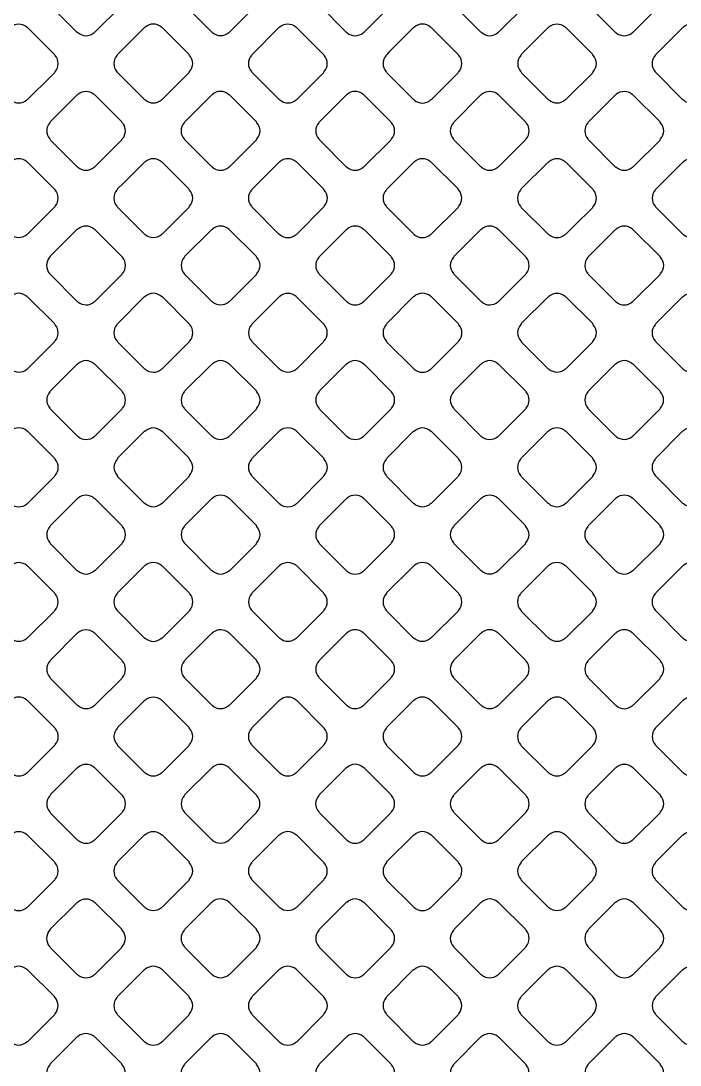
# Model space of a CAD drawing. Header units: millimetres. Extents: x 3440 to 3572, y 2 to 96.
# Drawn here: x 3526.908 to 3527.964, y 64.397 to 66.069 of the extents above; entities that cross this region are included whole.
import ezdxf

# ---------------------------------------------------------------- set-up
doc = ezdxf.new("R2010")
doc.units = ezdxf.units.MM
doc.header["$LTSCALE"] = 23.1
doc.layers.add('gbr-dxf', color=7, linetype='CONTINUOUS')

msp = doc.modelspace()

# ---------------------------------------------------------------- linework, layer by layer
at = {"layer": 'gbr-dxf', "linetype": 'Continuous'}
for points in [[(3526.9541, 66.096, -0.09572), (3526.9551, 66.0943), (3526.9978, 66.0516, -0.091913), (3526.9994, 66.0507, 0.379731), (3527.0254, 66.0507, -0.09572), (3527.027, 66.0517), (3527.0696, 66.0943, -0.096266), (3527.0706, 66.0959, 0.379731), (3527.0706, 66.1219, -0.100032), (3527.0696, 66.1236), (3527.0271, 66.1661, -0.104018), (3527.0253, 66.1671, 0.379731), (3526.9993, 66.1671, -0.09572), (3526.9977, 66.1662), (3526.9551, 66.1236, -0.096266), (3526.9541, 66.122, 0.379731)], [(3527.1697, 66.0959, -0.082792), (3527.1706, 66.0945), (3527.2133, 66.0518, -0.095585), (3527.215, 66.0508, 0.379324), (3527.2409, 66.0508, -0.096117), (3527.2425, 66.0518), (3527.2851, 66.0943, -0.097675), (3527.286, 66.096, 0.379032), (3527.286, 66.1219, -0.091581), (3527.2851, 66.1235), (3527.2425, 66.1661, -0.095628), (3527.2409, 66.167, 0.379731), (3527.2149, 66.167, -0.096265), (3527.2132, 66.1661), (3527.1707, 66.1235, -0.096314), (3527.1697, 66.1219, 0.379703)], [(3527.3851, 66.1219, 0.379293), (3527.3851, 66.0959, -0.092348), (3527.3861, 66.0944), (3527.4289, 66.0516, -0.087638), (3527.4304, 66.0506, 0.379731), (3527.4564, 66.0506, -0.096265), (3527.458, 66.0516), (3527.462, 66.0556), (3527.5007, 66.0943, -0.096332), (3527.5017, 66.096, 0.379289), (3527.5017, 66.1219, -0.082704), (3527.5008, 66.1233), (3527.4578, 66.1663, -0.086961), (3527.4564, 66.1672, 0.378906), (3527.4304, 66.1672, -0.09527), (3527.4288, 66.1662), (3527.3861, 66.1235, -0.095535)], [(3527.6008, 66.096, -0.103612), (3527.6019, 66.0942), (3527.6444, 66.0517, -0.100054), (3527.6461, 66.0507, 0.379731), (3527.672, 66.0507, -0.095756), (3527.6737, 66.0517), (3527.7162, 66.0942, -0.095958), (3527.7172, 66.0958, 0.379731), (3527.7172, 66.1218, -0.091558), (3527.7162, 66.1233), (3527.6735, 66.166, -0.096266), (3527.6719, 66.167, 0.379731), (3527.6459, 66.167, -0.09572), (3527.6443, 66.166), (3527.6018, 66.1236, -0.096266), (3527.6008, 66.122, 0.379731)], [(3527.8163, 66.1218, 0.379293), (3527.8163, 66.0958, -0.087748), (3527.8172, 66.0943), (3527.86, 66.0515, -0.082966), (3527.8614, 66.0506, 0.379289), (3527.8874, 66.0506, -0.095866), (3527.889, 66.0516), (3527.9318, 66.0944, -0.095796), (3527.9328, 66.096, 0.379293), (3527.9327, 66.122, -0.092139), (3527.9318, 66.1235), (3527.8892, 66.1661, -0.096214), (3527.8876, 66.1671, 0.379672), (3527.8616, 66.1671, -0.095612), (3527.86, 66.1661), (3527.8173, 66.1234, -0.095602)], [(3526.8464, 66.0142, 0.379069), (3526.8465, 65.9883, -0.106372), (3526.8475, 65.9865), (3526.89, 65.944, -0.099849), (3526.8917, 65.943, 0.379214), (3526.9177, 65.943, -0.095956), (3526.9193, 65.944), (3526.9559, 65.9805), (3526.9618, 65.9865, -0.095916), (3526.9628, 65.9881, 0.379731), (3526.9628, 66.0141, -0.091581), (3526.9618, 66.0156), (3526.9191, 66.0583, -0.096314), (3526.9175, 66.0593, 0.379703), (3526.8915, 66.0593, -0.095612), (3526.8899, 66.0584), (3526.8474, 66.0159, -0.096105)], [(3527.0619, 66.014, 0.379293), (3527.0619, 65.9881, -0.082756), (3527.0628, 65.9867), (3527.1055, 65.944, -0.096266), (3527.1071, 65.943, 0.379731), (3527.1331, 65.943, -0.096225), (3527.1347, 65.944), (3527.1773, 65.9866, -0.096111), (3527.1783, 65.9883, 0.379289), (3527.1783, 66.0142, -0.095866), (3527.1774, 66.0159), (3527.1349, 66.0584, -0.099711), (3527.1331, 66.0594, 0.378858), (3527.1072, 66.0594, -0.095506), (3527.1056, 66.0584), (3527.0629, 66.0157, -0.095796)], [(3527.2774, 65.9882, -0.082876), (3527.2783, 65.9868), (3527.3211, 65.944, -0.095602), (3527.3228, 65.943, 0.378858), (3527.3487, 65.943, -0.095506), (3527.3503, 65.944), (3527.3929, 65.9865, -0.095796), (3527.3939, 65.9882, 0.379293), (3527.3938, 66.0141, -0.091956), (3527.3929, 66.0157), (3527.3502, 66.0584, -0.096266), (3527.3486, 66.0593, 0.379731), (3527.3226, 66.0593, -0.09572), (3527.3209, 66.0584), (3527.2784, 66.0158, -0.096023), (3527.2774, 66.0142, 0.379672)], [(3527.493, 65.9881, -0.096225), (3527.494, 65.9865), (3527.5367, 65.9438, -0.091964), (3527.5382, 65.9428, 0.379731), (3527.5642, 65.9428, -0.096265), (3527.5658, 65.9438), (3527.6085, 65.9864, -0.096266), (3527.6094, 65.9881, 0.379731), (3527.6094, 66.0141, -0.09572), (3527.6085, 66.0157), (3527.5656, 66.0585, -0.083134), (3527.5642, 66.0594, 0.379731), (3527.5383, 66.0594, -0.096265), (3527.5366, 66.0584), (3527.4979, 66.0197), (3527.494, 66.0157, -0.096266), (3527.493, 66.0141, 0.379731)], [(3527.7087, 65.9882, -0.103612), (3527.7097, 65.9864), (3527.7521, 65.944, -0.100054), (3527.7538, 65.943, 0.379731), (3527.7797, 65.943, -0.096265), (3527.7814, 65.944), (3527.8239, 65.9865, -0.095916), (3527.8249, 65.9881, 0.379731), (3527.8249, 66.0141, -0.091745), (3527.8239, 66.0156), (3527.7813, 66.0582, -0.096266), (3527.7797, 66.0592, 0.379731), (3527.7537, 66.0592, -0.09572), (3527.7521, 66.0582), (3527.7096, 66.0158, -0.096266), (3527.7087, 66.0141, 0.379731)], [(3527.924, 66.0141, 0.379293), (3527.924, 65.9881, -0.087314), (3527.9249, 65.9866), (3527.9678, 65.9437, -0.083343), (3527.9692, 65.9428, 0.379672), (3527.9952, 65.9428, -0.096117), (3527.9968, 65.9438), (3528.0396, 65.9865, -0.095796), (3528.0406, 65.9882, 0.379214), (3528.0406, 66.0141, -0.091954), (3528.0396, 66.0157), (3527.9969, 66.0584, -0.096314), (3527.9953, 66.0594, 0.379703), (3527.9693, 66.0594, -0.095612), (3527.9677, 66.0584), (3527.925, 66.0157, -0.095796)], [(3526.9543, 65.8805, -0.103999), (3526.9553, 65.8787), (3526.9977, 65.8363, -0.099951), (3526.9994, 65.8353, 0.379506), (3527.0253, 65.8353, -0.098229), (3527.027, 65.8363), (3527.0365, 65.8457), (3527.0695, 65.8788, -0.095602), (3527.0705, 65.8804, 0.379293), (3527.0705, 65.9064, -0.091954), (3527.0695, 65.9079), (3527.027, 65.9505, -0.096332), (3527.0253, 65.9515, 0.379289), (3526.9994, 65.9515, -0.095506), (3526.9977, 65.9505), (3526.9918, 65.9446), (3526.9553, 65.9081, -0.098209), (3526.9543, 65.9064, 0.379506)], [(3527.1696, 65.9063, 0.379293), (3527.1696, 65.8804, -0.083235), (3527.1705, 65.879), (3527.2133, 65.8362, -0.096266), (3527.2149, 65.8352, 0.379731), (3527.2409, 65.8352, -0.09572), (3527.2425, 65.8362), (3527.2852, 65.8788, -0.096111), (3527.2861, 65.8804, 0.379321), (3527.2862, 65.9064, -0.095506), (3527.2852, 65.908), (3527.2426, 65.9507, -0.099849), (3527.2408, 65.9517, 0.378815), (3527.2149, 65.9517, -0.095506), (3527.2133, 65.9507), (3527.1705, 65.908, -0.095602)], [(3527.3852, 65.9064, 0.379293), (3527.3853, 65.8804, -0.087748), (3527.3862, 65.8789), (3527.4291, 65.836, -0.083134), (3527.4305, 65.8351, 0.379289), (3527.4565, 65.8351, -0.095506), (3527.4581, 65.8361), (3527.5007, 65.8787, -0.095796), (3527.5017, 65.8804, 0.379293), (3527.5017, 65.9063, -0.087314), (3527.5008, 65.9078), (3527.458, 65.9506, -0.092406), (3527.4564, 65.9516, 0.379672), (3527.4304, 65.9516, -0.095612), (3527.4288, 65.9506), (3527.3862, 65.908, -0.095602)], [(3527.6008, 65.8803, -0.100266), (3527.6018, 65.8786), (3527.6443, 65.8361, -0.096266), (3527.6459, 65.8352, 0.379731), (3527.6719, 65.8352, -0.09572), (3527.6736, 65.8361), (3527.7162, 65.8788, -0.096266), (3527.7172, 65.8804, 0.379731), (3527.7172, 65.9064, -0.091558), (3527.7162, 65.9079), (3527.6736, 65.9505, -0.095916), (3527.672, 65.9515, 0.379731), (3527.646, 65.9515, -0.096265), (3527.6444, 65.9505), (3527.6018, 65.9079, -0.095916), (3527.6008, 65.9063, 0.379731)], [(3527.8163, 65.8804, -0.095506), (3527.8173, 65.8788), (3527.86, 65.836, -0.091317), (3527.8616, 65.8351, 0.378906), (3527.8875, 65.8351, -0.095866), (3527.8891, 65.8361), (3527.9318, 65.8787, -0.095895), (3527.9328, 65.8804, 0.379293), (3527.9327, 65.9063, -0.083235), (3527.9319, 65.9077), (3527.8889, 65.9506, -0.087639), (3527.8874, 65.9515, 0.379731), (3527.8615, 65.9515, -0.09572), (3527.8598, 65.9506), (3527.8173, 65.908, -0.096332), (3527.8163, 65.9064, 0.379289)], [(3526.8464, 65.7727, -0.100154), (3526.8474, 65.7709), (3526.89, 65.7284, -0.095796), (3526.8916, 65.7275, 0.379293), (3526.9175, 65.7275, -0.096625), (3526.9192, 65.7285), (3526.9618, 65.7711, -0.095916), (3526.9628, 65.7727, 0.379731), (3526.9628, 65.7987, -0.091685), (3526.9618, 65.8002), (3526.9193, 65.8428, -0.095819), (3526.9176, 65.8438, 0.379289), (3526.8917, 65.8438, -0.095866), (3526.89, 65.8429), (3526.8474, 65.8002, -0.095585), (3526.8464, 65.7986, 0.379287)], [(3527.0619, 65.7986, 0.379293), (3527.0619, 65.7727, -0.092348), (3527.0628, 65.7711), (3527.1054, 65.7285, -0.10399), (3527.1072, 65.7275, 0.379289), (3527.1332, 65.7275, -0.095778), (3527.1348, 65.7284), (3527.147, 65.7407), (3527.1774, 65.771, -0.095602), (3527.1783, 65.7726, 0.379293), (3527.1783, 65.7986, -0.087748), (3527.1774, 65.8001), (3527.1346, 65.8429, -0.091913), (3527.133, 65.8438, 0.379289), (3527.1071, 65.8438, -0.095778), (3527.1054, 65.8429), (3527.0724, 65.8098), (3527.0628, 65.8003, -0.095535)], [(3527.2774, 65.7726, -0.087314), (3527.2784, 65.7711), (3527.3213, 65.7282, -0.083056), (3527.3227, 65.7273, 0.379731), (3527.3487, 65.7273, -0.09572), (3527.3503, 65.7283), (3527.393, 65.771, -0.096266), (3527.394, 65.7726, 0.379731), (3527.394, 65.7986, -0.091558), (3527.3931, 65.8002), (3527.3503, 65.8429, -0.096266), (3527.3487, 65.8439, 0.379731), (3527.3227, 65.8439, -0.09572), (3527.3211, 65.8429), (3527.2784, 65.8002, -0.096266), (3527.2774, 65.7986, 0.379731)], [(3527.4931, 65.7986, 0.379293), (3527.4931, 65.7726, -0.091954), (3527.4941, 65.7711), (3527.5367, 65.7284, -0.087416), (3527.5382, 65.7274, 0.379289), (3527.5642, 65.7274, -0.095866), (3527.5658, 65.7284), (3527.6084, 65.7709, -0.095602), (3527.6093, 65.7726, 0.379214), (3527.6093, 65.7985, -0.10047), (3527.6083, 65.8003), (3527.5657, 65.8428, -0.087857), (3527.5642, 65.8438, 0.379672), (3527.5383, 65.8438, -0.096157), (3527.5367, 65.8428), (3527.4941, 65.8002, -0.095602)], [(3527.7085, 65.7727, -0.099645), (3527.7095, 65.7709), (3527.7522, 65.7283, -0.095824), (3527.7538, 65.7273, 0.379293), (3527.7797, 65.7273, -0.096625), (3527.7814, 65.7283), (3527.7937, 65.7406), (3527.824, 65.7709, -0.096214), (3527.825, 65.7726, 0.379672), (3527.825, 65.7985, -0.091581), (3527.8241, 65.8001), (3527.7813, 65.8429, -0.095602), (3527.7797, 65.8438, 0.379293), (3527.7537, 65.8438, -0.095956), (3527.7521, 65.8428), (3527.7095, 65.8003, -0.096214), (3527.7085, 65.7986, 0.379672)], [(3527.9241, 65.7726, -0.095649), (3527.9251, 65.771), (3527.9677, 65.7284, -0.091913), (3527.9692, 65.7274, 0.379731), (3527.9952, 65.7274, -0.09572), (3527.9969, 65.7284), (3528.0395, 65.771, -0.095602), (3528.0404, 65.7727, 0.378906), (3528.0404, 65.7986, -0.082704), (3528.0396, 65.8), (3527.9967, 65.8428, -0.08752), (3527.9952, 65.8437, 0.378815), (3527.9693, 65.8437, -0.095506), (3527.9677, 65.8428), (3527.9251, 65.8002, -0.095296), (3527.9241, 65.7985, 0.379239)], [(3526.9541, 65.6909, 0.379293), (3526.9541, 65.6649, -0.100266), (3526.9552, 65.6632), (3526.9977, 65.6206, -0.096111), (3526.9994, 65.6197, 0.379289), (3527.0253, 65.6196, -0.095866), (3527.027, 65.6206), (3527.0697, 65.6633, -0.095796), (3527.0706, 65.6649, 0.379293), (3527.0706, 65.6909, -0.091956), (3527.0697, 65.6924), (3527.027, 65.7351, -0.096332), (3527.0253, 65.7361, 0.379321), (3526.9994, 65.7361, -0.09527), (3526.9977, 65.7352), (3526.9551, 65.6925, -0.095602)], [(3527.1697, 65.6908, 0.37925), (3527.1697, 65.6649, -0.09253), (3527.1707, 65.6633), (3527.2133, 65.6207, -0.10399), (3527.2151, 65.6197, 0.379289), (3527.241, 65.6197, -0.095866), (3527.2427, 65.6206), (3527.2852, 65.6632, -0.095602), (3527.2862, 65.6648, 0.379214), (3527.2861, 65.6908, -0.087784), (3527.2852, 65.6922), (3527.2424, 65.7351, -0.092406), (3527.2409, 65.736, 0.379672), (3527.2149, 65.736, -0.095612), (3527.2133, 65.7351), (3527.1707, 65.6925, -0.095602)], [(3527.3853, 65.6648, -0.087748), (3527.3862, 65.6633), (3527.429, 65.6205, -0.083134), (3527.4304, 65.6196, 0.379731), (3527.4564, 65.6196, -0.096265), (3527.458, 65.6206), (3527.5007, 65.6633, -0.095916), (3527.5017, 65.6649, 0.379731), (3527.5017, 65.6909, -0.091745), (3527.5007, 65.6925), (3527.4582, 65.7351, -0.096266), (3527.4565, 65.736, 0.379731), (3527.4306, 65.736, -0.095865), (3527.4289, 65.7351), (3527.3862, 65.6924, -0.095628), (3527.3853, 65.6907, 0.379731)], [(3527.6008, 65.665, -0.095506), (3527.6018, 65.6633), (3527.6445, 65.6206, -0.091703), (3527.6461, 65.6196, 0.379293), (3527.672, 65.6197, -0.096625), (3527.6737, 65.6206), (3527.7162, 65.6631, -0.095916), (3527.7172, 65.6648, 0.379731), (3527.7172, 65.6907, -0.095756), (3527.7162, 65.6924), (3527.6736, 65.735, -0.100254), (3527.6719, 65.736, 0.379672), (3527.6459, 65.736, -0.095612), (3527.6443, 65.735), (3527.6018, 65.6925, -0.095796), (3527.6008, 65.6909, 0.378815)], [(3527.8163, 65.6648, -0.091745), (3527.8172, 65.6632), (3527.8599, 65.6205, -0.087638), (3527.8614, 65.6196, 0.379731), (3527.8874, 65.6196, -0.096265), (3527.889, 65.6206), (3527.9318, 65.6633, -0.095916), (3527.9327, 65.6649, 0.379731), (3527.9327, 65.6909, -0.083172), (3527.9319, 65.6923), (3527.889, 65.7351, -0.087516), (3527.8876, 65.736, 0.379731), (3527.8616, 65.736, -0.095612), (3527.86, 65.7351), (3527.8296, 65.7047), (3527.8173, 65.6924, -0.095628), (3527.8163, 65.6907, 0.379731)], [(3526.8464, 65.5832, 0.379293), (3526.8465, 65.5572, -0.096625), (3526.8474, 65.5556), (3526.8901, 65.5129, -0.091964), (3526.8917, 65.512, 0.379289), (3526.9176, 65.5119, -0.095506), (3526.9193, 65.5129), (3526.9442, 65.5379), (3526.9618, 65.5555, -0.095824), (3526.9628, 65.5571, 0.379293), (3526.9628, 65.583, -0.09572), (3526.9618, 65.5847), (3526.9192, 65.6273, -0.10046), (3526.9175, 65.6283, 0.379289), (3526.8915, 65.6283, -0.095506), (3526.8899, 65.6273), (3526.8752, 65.6127), (3526.8474, 65.5848, -0.095824)], [(3527.0619, 65.583, 0.379293), (3527.0619, 65.557, -0.087748), (3527.0628, 65.5556), (3527.1055, 65.5129, -0.100151), (3527.1072, 65.5119, 0.379321), (3527.1332, 65.5118, -0.095506), (3527.1348, 65.5128), (3527.1775, 65.5555, -0.095796), (3527.1785, 65.5571, 0.379293), (3527.1785, 65.5831, -0.087314), (3527.1775, 65.5845), (3527.1347, 65.6274, -0.092406), (3527.1332, 65.6283, 0.379672), (3527.1072, 65.6283, -0.095612), (3527.1056, 65.6274), (3527.0628, 65.5846, -0.095602)], [(3527.2775, 65.583, 0.379293), (3527.2775, 65.557, -0.092139), (3527.2785, 65.5555), (3527.321, 65.513, -0.104264), (3527.3228, 65.512, 0.379289), (3527.3487, 65.512, -0.095506), (3527.3503, 65.5129), (3527.3929, 65.5555, -0.095796), (3527.3939, 65.5571, 0.379293), (3527.3938, 65.5831, -0.087314), (3527.3929, 65.5845), (3527.3502, 65.6272, -0.092406), (3527.3487, 65.6282, 0.379703), (3527.3227, 65.6282, -0.095506), (3527.3211, 65.6272), (3527.2785, 65.5846, -0.095824)], [(3527.493, 65.5571, -0.091769), (3527.4939, 65.5556), (3527.5368, 65.5127, -0.087175), (3527.5382, 65.5118, 0.37925), (3527.5642, 65.5118, -0.096458), (3527.5658, 65.5128), (3527.6085, 65.5554, -0.096314), (3527.6094, 65.557, 0.379672), (3527.6095, 65.583, -0.103884), (3527.6084, 65.5848), (3527.5658, 65.6274, -0.091578), (3527.5642, 65.6284, 0.379293), (3527.5383, 65.6284, -0.095956), (3527.5366, 65.6274), (3527.494, 65.5847, -0.096314), (3527.493, 65.5831, 0.379612)], [(3527.7086, 65.5831, 0.379293), (3527.7087, 65.5571, -0.095956), (3527.7096, 65.5555), (3527.7522, 65.5129, -0.092072), (3527.7538, 65.512, 0.379289), (3527.7797, 65.5119, -0.095506), (3527.7814, 65.5129), (3527.8239, 65.5555, -0.095796), (3527.8249, 65.5571, 0.379293), (3527.8249, 65.583, -0.09572), (3527.8239, 65.5847), (3527.7814, 65.6271, -0.10046), (3527.7797, 65.6282, 0.379321), (3527.7537, 65.6282, -0.09527), (3527.7521, 65.6272), (3527.7096, 65.5847, -0.095602)], [(3527.924, 65.5571, -0.094605), (3527.925, 65.5555), (3527.9677, 65.5128, -0.087175), (3527.9691, 65.5119, 0.379293), (3527.9951, 65.5119, -0.095956), (3527.9967, 65.5129), (3528.0394, 65.5556, -0.096214), (3528.0404, 65.5573, 0.379672), (3528.0405, 65.5832, -0.082792), (3528.0396, 65.5846), (3527.9967, 65.6274, -0.08752), (3527.9952, 65.6284, 0.379293), (3527.9693, 65.6283, -0.09572), (3527.9677, 65.6274), (3527.925, 65.5847, -0.096227), (3527.924, 65.583, 0.379415)], [(3526.9543, 65.4494, -0.095612), (3526.9552, 65.4478), (3526.998, 65.4051, -0.091364), (3526.9995, 65.4041, 0.379293), (3527.0255, 65.4041, -0.095956), (3527.0271, 65.4051), (3527.0696, 65.4476, -0.096266), (3527.0706, 65.4492, 0.379731), (3527.0706, 65.4752, -0.09572), (3527.0696, 65.4769), (3527.027, 65.5195, -0.100335), (3527.0253, 65.5205, 0.379672), (3526.9994, 65.5205, -0.095612), (3526.9977, 65.5195), (3526.9552, 65.477, -0.095935), (3526.9543, 65.4754, 0.379287)], [(3527.1697, 65.4492, -0.087343), (3527.1706, 65.4478), (3527.2132, 65.4051, -0.099711), (3527.215, 65.4041, 0.379293), (3527.2409, 65.4042, -0.095956), (3527.2426, 65.4051), (3527.2852, 65.4478, -0.095916), (3527.2861, 65.4494, 0.379731), (3527.2861, 65.4754, -0.087549), (3527.2852, 65.4768), (3527.2425, 65.5195, -0.091804), (3527.241, 65.5205, 0.379672), (3527.215, 65.5205, -0.096157), (3527.2134, 65.5195), (3527.1707, 65.4768, -0.095935), (3527.1697, 65.4752, 0.379239)], [(3527.3852, 65.4494, -0.095612), (3527.3862, 65.4478), (3527.429, 65.405, -0.091703), (3527.4305, 65.4041, 0.379293), (3527.4565, 65.4041, -0.096625), (3527.4581, 65.4051), (3527.5007, 65.4477, -0.095916), (3527.5017, 65.4493, 0.379731), (3527.5017, 65.4753, -0.083172), (3527.5008, 65.4767), (3527.4579, 65.5196, -0.087978), (3527.4564, 65.5205, 0.379672), (3527.4304, 65.5205, -0.095612), (3527.4288, 65.5196), (3527.3862, 65.477, -0.095935), (3527.3852, 65.4753, 0.379287)], [(3527.6008, 65.4493, -0.095612), (3527.6018, 65.4477), (3527.6444, 65.4051, -0.091703), (3527.646, 65.4041, 0.379287), (3527.6719, 65.4041, -0.095612), (3527.6735, 65.4051), (3527.7162, 65.4478, -0.095602), (3527.7172, 65.4494, 0.379293), (3527.7172, 65.4753, -0.099964), (3527.7162, 65.4771), (3527.6738, 65.5194, -0.104018), (3527.672, 65.5205, 0.379731), (3527.646, 65.5205, -0.09572), (3527.6444, 65.5195), (3527.6018, 65.4769, -0.096214), (3527.6008, 65.4753, 0.379672)], [(3527.8163, 65.4494, -0.087248), (3527.8172, 65.4479), (3527.8601, 65.4051, -0.082648), (3527.8614, 65.4042, 0.379293), (3527.8874, 65.4042, -0.096265), (3527.889, 65.4052), (3527.9316, 65.4478, -0.095916), (3527.9326, 65.4494, 0.379731), (3527.9326, 65.4754, -0.087549), (3527.9317, 65.4769), (3527.889, 65.5196, -0.091804), (3527.8874, 65.5205, 0.379672), (3527.8615, 65.5205, -0.096157), (3527.8599, 65.5196), (3527.8173, 65.477, -0.095602), (3527.8163, 65.4753, 0.378906)], [(3526.8465, 65.3416, -0.09572), (3526.8474, 65.34), (3526.8901, 65.2973, -0.091804), (3526.8917, 65.2963, 0.379672), (3526.9176, 65.2963, -0.096157), (3526.9193, 65.2973), (3526.962, 65.3399, -0.095935), (3526.9629, 65.3416, 0.379239), (3526.9629, 65.3675, -0.099645), (3526.9619, 65.3692), (3526.9194, 65.4118, -0.103673), (3526.9176, 65.4128, 0.379293), (3526.8916, 65.4128, -0.09572), (3526.89, 65.4118), (3526.8474, 65.3692, -0.096266), (3526.8465, 65.3676, 0.379731)], [(3527.062, 65.3415, -0.083235), (3527.0629, 65.3401), (3527.1056, 65.2974, -0.096314), (3527.1072, 65.2965, 0.379672), (3527.1332, 65.2964, -0.096157), (3527.1348, 65.2974), (3527.1774, 65.34, -0.095935), (3527.1783, 65.3416, 0.379287), (3527.1783, 65.3675, -0.091581), (3527.1774, 65.3691), (3527.1348, 65.4117, -0.095602), (3527.1331, 65.4127, 0.379293), (3527.1072, 65.4127, -0.096103), (3527.1056, 65.4117), (3527.063, 65.3691, -0.095628), (3527.062, 65.3675, 0.379731)], [(3527.2774, 65.3415, -0.091558), (3527.2784, 65.34), (3527.3212, 65.2972, -0.087515), (3527.3227, 65.2963, 0.379731), (3527.3487, 65.2963, -0.096265), (3527.3503, 65.2972), (3527.393, 65.34, -0.095916), (3527.394, 65.3416, 0.379731), (3527.394, 65.3676, -0.082792), (3527.3931, 65.369), (3527.3502, 65.4119, -0.087516), (3527.3487, 65.4128, 0.379731), (3527.3227, 65.4128, -0.09572), (3527.3211, 65.4118), (3527.2784, 65.3692, -0.096266), (3527.2774, 65.3675, 0.379731)], [(3527.4931, 65.3416, -0.100154), (3527.4941, 65.3399), (3527.5366, 65.2974, -0.096227), (3527.5382, 65.2964, 0.379324), (3527.5642, 65.2964, -0.096157), (3527.5658, 65.2974), (3527.6084, 65.3399, -0.095602), (3527.6093, 65.3415, 0.379214), (3527.6093, 65.3675, -0.096625), (3527.6083, 65.3691), (3527.5656, 65.4118, -0.083134), (3527.5642, 65.4127, 0.379731), (3527.5383, 65.4127, -0.095756), (3527.5366, 65.4117), (3527.4941, 65.3692, -0.096023), (3527.4931, 65.3675, 0.379672)], [(3527.7085, 65.3676, 0.379293), (3527.7085, 65.3416, -0.096625), (3527.7095, 65.34), (3527.7521, 65.2974, -0.091964), (3527.7536, 65.2964, 0.379731), (3527.7796, 65.2964, -0.096265), (3527.7813, 65.2974), (3527.8239, 65.34, -0.096121), (3527.8249, 65.3417, 0.379672), (3527.8249, 65.3676, -0.100266), (3527.8239, 65.3693), (3527.7815, 65.4118, -0.103498), (3527.7797, 65.4128, 0.378906), (3527.7537, 65.4128, -0.095506), (3527.7521, 65.4118), (3527.7095, 65.3692, -0.095394)], [(3527.924, 65.3417, -0.087248), (3527.9249, 65.3402), (3527.9679, 65.2972, -0.082483), (3527.9693, 65.2964, 0.379293), (3527.9952, 65.2964, -0.095956), (3527.9969, 65.2974), (3528.0394, 65.34, -0.096332), (3528.0404, 65.3416, 0.379289), (3528.0404, 65.3676, -0.087248), (3528.0395, 65.369), (3527.9967, 65.4119, -0.091364), (3527.9951, 65.4128, 0.379293), (3527.9692, 65.4128, -0.095956), (3527.9675, 65.4118), (3527.925, 65.3693, -0.096332), (3527.924, 65.3676, 0.379289)], [(3526.9543, 65.2597, 0.379293), (3526.9543, 65.2338, -0.096265), (3526.9553, 65.2321), (3526.9978, 65.1896, -0.09246), (3526.9994, 65.1886, 0.379703), (3527.0253, 65.1886, -0.095612), (3527.027, 65.1896), (3527.0697, 65.2322, -0.095796), (3527.0706, 65.2339, 0.379293), (3527.0706, 65.2598, -0.100032), (3527.0696, 65.2615), (3527.0272, 65.3039, -0.104264), (3527.0254, 65.3049, 0.379321), (3526.9995, 65.305, -0.09527), (3526.9979, 65.304), (3526.9552, 65.2614, -0.095602)], [(3527.1697, 65.2598, 0.379214), (3527.1697, 65.2338, -0.083328), (3527.1706, 65.2324), (3527.2134, 65.1896, -0.096266), (3527.2151, 65.1886, 0.379731), (3527.241, 65.1886, -0.096225), (3527.2427, 65.1896), (3527.2852, 65.2321, -0.096627), (3527.2861, 65.2338, 0.379229), (3527.2862, 65.2597, -0.09148), (3527.2852, 65.2613), (3527.2425, 65.304, -0.095824), (3527.2408, 65.305, 0.378767), (3527.2149, 65.305, -0.095506), (3527.2133, 65.304), (3527.1707, 65.2614, -0.095602)], [(3527.3852, 65.2337, -0.09185), (3527.3862, 65.2322), (3527.4289, 65.1894, -0.0873), (3527.4304, 65.1885, 0.379239), (3527.4563, 65.1885, -0.095612), (3527.458, 65.1895), (3527.5007, 65.2323, -0.095796), (3527.5017, 65.2339, 0.379293), (3527.5017, 65.2599, -0.082756), (3527.5008, 65.2613), (3527.458, 65.3041, -0.087516), (3527.4565, 65.305, 0.379731), (3527.4306, 65.305, -0.09572), (3527.4289, 65.304), (3527.3862, 65.2613, -0.096023), (3527.3853, 65.2597, 0.379672)], [(3527.6008, 65.2339, -0.103999), (3527.6019, 65.2321), (3527.6442, 65.1897, -0.09979), (3527.6459, 65.1887, 0.379731), (3527.6719, 65.1887, -0.09572), (3527.6736, 65.1897), (3527.7161, 65.2322, -0.096332), (3527.717, 65.2339, 0.379289), (3527.7171, 65.2598, -0.09148), (3527.7161, 65.2614), (3527.6735, 65.304, -0.095535), (3527.6719, 65.305, 0.378858), (3527.6459, 65.305, -0.095649), (3527.6443, 65.304), (3527.6018, 65.2615, -0.098209), (3527.6008, 65.2599, 0.379506)], [(3527.8162, 65.2339, -0.090178), (3527.8171, 65.2324), (3527.86, 65.1894, -0.083), (3527.8614, 65.1885, 0.37925), (3527.8874, 65.1886, -0.096625), (3527.889, 65.1895), (3527.9318, 65.2323, -0.096214), (3527.9327, 65.2339, 0.379672), (3527.9328, 65.2599, -0.092162), (3527.9318, 65.2614), (3527.8891, 65.3042, -0.095895), (3527.8874, 65.3051, 0.379293), (3527.8615, 65.3051, -0.095956), (3527.8598, 65.3041), (3527.8172, 65.2615, -0.096227), (3527.8162, 65.2598, 0.379415)], [(3526.8466, 65.152, 0.379214), (3526.8466, 65.1261, -0.104392), (3526.8476, 65.1243), (3526.89, 65.0819, -0.100254), (3526.8917, 65.0809, 0.379672), (3526.9176, 65.0809, -0.095612), (3526.9193, 65.0819), (3526.9618, 65.1244, -0.095602), (3526.9628, 65.126, 0.379293), (3526.9628, 65.152, -0.091954), (3526.9618, 65.1536), (3526.9193, 65.1961, -0.096332), (3526.9176, 65.1971, 0.379289), (3526.8917, 65.1971, -0.095506), (3526.89, 65.1962), (3526.8475, 65.1537, -0.095602)], [(3527.0619, 65.152, 0.379293), (3527.0619, 65.126, -0.083235), (3527.0628, 65.1246), (3527.1056, 65.0818, -0.095628), (3527.1072, 65.0808, 0.379731), (3527.1332, 65.0808, -0.096265), (3527.1349, 65.0818), (3527.1775, 65.1244, -0.096111), (3527.1785, 65.1261, 0.379289), (3527.1785, 65.152, -0.095778), (3527.1775, 65.1536), (3527.1349, 65.1963, -0.099711), (3527.1331, 65.1973, 0.378906), (3527.1072, 65.1973, -0.095506), (3527.1056, 65.1963), (3527.0628, 65.1536, -0.095602)], [(3527.2775, 65.126, -0.082792), (3527.2784, 65.1246), (3527.3211, 65.0819, -0.095935), (3527.3228, 65.0809, 0.379287), (3527.3487, 65.0809, -0.095612), (3527.3503, 65.0819), (3527.3929, 65.1244, -0.095602), (3527.3939, 65.1261, 0.379293), (3527.3938, 65.152, -0.091954), (3527.3929, 65.1536), (3527.3503, 65.1962, -0.096266), (3527.3487, 65.1971, 0.379731), (3527.3227, 65.1971, -0.09572), (3527.3211, 65.1962), (3527.2785, 65.1536, -0.096214), (3527.2775, 65.152, 0.379672)], [(3527.493, 65.152, 0.379214), (3527.493, 65.1261, -0.096625), (3527.494, 65.1244), (3527.5365, 65.0818, -0.091913), (3527.5381, 65.0809, 0.379731), (3527.5641, 65.0809, -0.09572), (3527.5657, 65.0819), (3527.6083, 65.1245, -0.096111), (3527.6093, 65.1261, 0.379321), (3527.6093, 65.1521, -0.095506), (3527.6084, 65.1537), (3527.5656, 65.1965, -0.082483), (3527.5642, 65.1973, 0.378815), (3527.5383, 65.1973, -0.095866), (3527.5367, 65.1964), (3527.4939, 65.1536, -0.095602)], [(3527.7085, 65.1262, -0.105621), (3527.7096, 65.1244), (3527.7521, 65.0819, -0.099711), (3527.7538, 65.0809, 0.379293), (3527.7797, 65.0809, -0.095956), (3527.7814, 65.0819), (3527.8239, 65.1244, -0.096332), (3527.8249, 65.126, 0.379289), (3527.8249, 65.152, -0.09148), (3527.8239, 65.1535), (3527.7812, 65.1963, -0.095602), (3527.7795, 65.1973, 0.379293), (3527.7536, 65.1972, -0.095956), (3527.752, 65.1963), (3527.7095, 65.1538, -0.096128), (3527.7085, 65.1522, 0.379506)], [(3527.924, 65.1261, -0.087254), (3527.9249, 65.1246), (3527.9679, 65.0816, -0.083), (3527.9693, 65.0807, 0.379293), (3527.9952, 65.0807, -0.096119), (3527.9969, 65.0817), (3528.0396, 65.1244, -0.096214), (3528.0406, 65.1261, 0.379703), (3528.0406, 65.152, -0.09185), (3528.0396, 65.1536), (3527.9969, 65.1963, -0.095895), (3527.9952, 65.1973, 0.379293), (3527.9693, 65.1973, -0.096265), (3527.9676, 65.1963), (3527.925, 65.1536, -0.096314), (3527.924, 65.152, 0.379672)], [(3526.9543, 65.0443, 0.379293), (3526.9543, 65.0184, -0.103917), (3526.9553, 65.0166), (3526.9978, 64.9741, -0.100476), (3526.9995, 64.9731, 0.379672), (3527.0255, 64.9731, -0.096157), (3527.0271, 64.974), (3527.0697, 65.0166, -0.095796), (3527.0706, 65.0182, 0.379293), (3527.0706, 65.0442, -0.092139), (3527.0697, 65.0457), (3527.027, 65.0884, -0.096332), (3527.0253, 65.0894, 0.379289), (3526.9994, 65.0894, -0.095506), (3526.9977, 65.0885), (3526.9552, 65.046, -0.095602)], [(3527.1697, 65.0441, 0.379214), (3527.1697, 65.0182, -0.083235), (3527.1706, 65.0168), (3527.2133, 64.9741, -0.096023), (3527.2149, 64.9731, 0.379672), (3527.2409, 64.9731, -0.096157), (3527.2425, 64.9741), (3527.2852, 65.0167, -0.095602), (3527.2862, 65.0184, 0.379214), (3527.2861, 65.0443, -0.096625), (3527.2852, 65.046), (3527.2427, 65.0884, -0.100054), (3527.241, 65.0894, 0.379289), (3527.215, 65.0895, -0.095506), (3527.2134, 65.0885), (3527.1707, 65.0458, -0.095535)], [(3527.3852, 65.0443, 0.379293), (3527.3853, 65.0183, -0.087784), (3527.3862, 65.0169), (3527.429, 64.9741, -0.083559), (3527.4304, 64.9732, 0.379672), (3527.4563, 64.9731, -0.096157), (3527.458, 64.9741), (3527.5006, 65.0168, -0.095796), (3527.5016, 65.0184, 0.379293), (3527.5016, 65.0444, -0.087848), (3527.5006, 65.0458), (3527.458, 65.0885, -0.092072), (3527.4564, 65.0895, 0.379289), (3527.4304, 65.0895, -0.095506), (3527.4288, 65.0885), (3527.3862, 65.0459, -0.095394)], [(3527.6007, 65.0184, -0.099976), (3527.6017, 65.0167), (3527.6443, 64.9741, -0.096214), (3527.646, 64.9731, 0.379672), (3527.6719, 64.9731, -0.095612), (3527.6735, 64.974), (3527.7162, 65.0167, -0.095602), (3527.7172, 65.0184, 0.379293), (3527.7172, 65.0443, -0.091954), (3527.7162, 65.0459), (3527.6735, 65.0886, -0.096332), (3527.6719, 65.0895, 0.379289), (3527.6459, 65.0896, -0.095506), (3527.6443, 65.0886), (3527.6017, 65.046, -0.098), (3527.6007, 65.0443, 0.379506)], [(3527.8163, 65.0443, 0.379293), (3527.8163, 65.0183, -0.095956), (3527.8173, 65.0167), (3527.86, 64.974, -0.091913), (3527.8615, 64.973, 0.379731), (3527.8875, 64.973, -0.09572), (3527.8892, 64.974), (3527.9318, 65.0166, -0.096332), (3527.9327, 65.0183, 0.379289), (3527.9328, 65.0442, -0.082704), (3527.9319, 65.0456), (3527.8889, 65.0886, -0.086956), (3527.8874, 65.0895, 0.378815), (3527.8615, 65.0895, -0.095866), (3527.8599, 65.0885), (3527.8173, 65.0459, -0.095602)], [(3526.8465, 64.9106, -0.100032), (3526.8475, 64.9088), (3526.8901, 64.8662, -0.095916), (3526.8917, 64.8653, 0.379731), (3526.9177, 64.8653, -0.096265), (3526.9193, 64.8662), (3526.9619, 64.9089, -0.096558), (3526.9629, 64.9105, 0.379731), (3526.9629, 64.9365, -0.091558), (3526.962, 64.938), (3526.9193, 64.9808, -0.095916), (3526.9176, 64.9817, 0.379731), (3526.8916, 64.9817, -0.096265), (3526.89, 64.9808), (3526.8474, 64.9382, -0.096266), (3526.8465, 64.9365, 0.379731)], [(3527.062, 64.9364, 0.379293), (3527.062, 64.9105, -0.091745), (3527.063, 64.9089), (3527.1054, 64.8665, -0.104311), (3527.1072, 64.8654, 0.379703), (3527.1332, 64.8654, -0.095612), (3527.1348, 64.8664), (3527.1774, 64.9089, -0.095796), (3527.1783, 64.9106, 0.379293), (3527.1783, 64.9365, -0.087784), (3527.1774, 64.938), (3527.1347, 64.9807, -0.092233), (3527.1332, 64.9816, 0.379289), (3527.1072, 64.9816, -0.09527), (3527.1056, 64.9807), (3527.063, 64.9381, -0.095602)], [(3527.2774, 64.9365, 0.379293), (3527.2774, 64.9105, -0.087748), (3527.2784, 64.909), (3527.3212, 64.8662, -0.083559), (3527.3226, 64.8653, 0.379703), (3527.3485, 64.8653, -0.095612), (3527.3501, 64.8663), (3527.3929, 64.9091, -0.095796), (3527.3939, 64.9107, 0.379293), (3527.3939, 64.9367, -0.091558), (3527.3929, 64.9382), (3527.3503, 64.9808, -0.096332), (3527.3487, 64.9818, 0.379321), (3527.3228, 64.9818, -0.09527), (3527.3211, 64.9808), (3527.2784, 64.9381, -0.095602)], [(3527.493, 64.9107, -0.091846), (3527.4939, 64.9091), (3527.5367, 64.8663, -0.087974), (3527.5382, 64.8654, 0.379703), (3527.5642, 64.8653, -0.095612), (3527.5658, 64.8663), (3527.6084, 64.9089, -0.095602), (3527.6093, 64.9105, 0.379214), (3527.6093, 64.9365, -0.10047), (3527.6083, 64.9382), (3527.5656, 64.9809, -0.088202), (3527.5641, 64.9818, 0.379321), (3527.5382, 64.9818, -0.095506), (3527.5365, 64.9809), (3527.494, 64.9383, -0.098209), (3527.493, 64.9366, 0.379506)], [(3527.7085, 64.9365, 0.379293), (3527.7085, 64.9106, -0.100032), (3527.7095, 64.9088), (3527.7521, 64.8662, -0.096266), (3527.7538, 64.8653, 0.379731), (3527.7797, 64.8653, -0.09572), (3527.7814, 64.8662), (3527.824, 64.9089, -0.096266), (3527.825, 64.9105, 0.379289), (3527.825, 64.9365, -0.091476), (3527.8241, 64.938), (3527.7813, 64.9808, -0.095602), (3527.7797, 64.9817, 0.378858), (3527.7537, 64.9817, -0.095506), (3527.7521, 64.9808), (3527.7095, 64.9382, -0.095796)], [(3527.9241, 64.9365, 0.37925), (3527.9241, 64.9105, -0.096625), (3527.9251, 64.9089), (3527.9677, 64.8663, -0.091964), (3527.9692, 64.8653, 0.379731), (3527.9952, 64.8653, -0.096265), (3527.9969, 64.8663), (3528.0395, 64.9089, -0.095916), (3528.0404, 64.9106, 0.379289), (3528.0404, 64.9365, -0.082704), (3528.0396, 64.9379), (3527.9967, 64.9808, -0.0873), (3527.9952, 64.9817, 0.379196), (3527.9693, 64.9817, -0.096157), (3527.9677, 64.9807), (3527.9251, 64.9381, -0.095796)], [(3526.9543, 64.8027, -0.100032), (3526.9553, 64.801), (3526.9978, 64.7586, -0.096266), (3526.9994, 64.7576, 0.379731), (3527.0254, 64.7576, -0.09572), (3527.027, 64.7586), (3527.0696, 64.8012, -0.096266), (3527.0706, 64.8028, 0.379731), (3527.0706, 64.8288, -0.091558), (3527.0697, 64.8303), (3527.0271, 64.8729, -0.096266), (3527.0254, 64.8739, 0.379731), (3526.9995, 64.8739, -0.09572), (3526.9978, 64.8729), (3526.9553, 64.8304, -0.096266), (3526.9543, 64.8287, 0.379731)], [(3527.1697, 64.8287, 0.379214), (3527.1697, 64.8028, -0.092139), (3527.1707, 64.8012), (3527.2131, 64.7588, -0.103887), (3527.2149, 64.7577, 0.379672), (3527.2409, 64.7577, -0.096157), (3527.2425, 64.7587), (3527.2851, 64.8012, -0.095602), (3527.286, 64.8029, 0.379293), (3527.286, 64.8288, -0.087748), (3527.2851, 64.8303), (3527.2424, 64.873, -0.092072), (3527.2409, 64.8739, 0.379289), (3527.2149, 64.8739, -0.095506), (3527.2133, 64.873), (3527.1707, 64.8304, -0.095602)], [(3527.3851, 64.8288, 0.379293), (3527.3851, 64.8028, -0.087748), (3527.3861, 64.8013), (3527.429, 64.7584, -0.08348), (3527.4304, 64.7575, 0.379672), (3527.4563, 64.7575, -0.095612), (3527.458, 64.7585), (3527.5007, 64.8013, -0.095602), (3527.5017, 64.8029, 0.379293), (3527.5017, 64.8288, -0.091954), (3527.5007, 64.8304), (3527.458, 64.8731, -0.096332), (3527.4564, 64.8741, 0.379289), (3527.4304, 64.8741, -0.095506), (3527.4288, 64.8731), (3527.3861, 64.8304, -0.095602)], [(3527.6008, 64.8288, 0.379293), (3527.6008, 64.8029, -0.096625), (3527.6018, 64.8012), (3527.6445, 64.7585, -0.091964), (3527.6461, 64.7576, 0.379731), (3527.672, 64.7576, -0.095756), (3527.6737, 64.7585), (3527.7162, 64.8011, -0.095819), (3527.7172, 64.8027, 0.379289), (3527.7172, 64.8286, -0.095866), (3527.7162, 64.8303), (3527.6736, 64.8729, -0.099849), (3527.6719, 64.8739, 0.378906), (3527.6459, 64.8739, -0.095866), (3527.6443, 64.873), (3527.6018, 64.8305, -0.095796)], [(3527.8163, 64.8286, 0.379293), (3527.8163, 64.8027, -0.091956), (3527.8172, 64.8011), (3527.8599, 64.7584, -0.086956), (3527.8614, 64.7575, 0.379731), (3527.8874, 64.7575, -0.096265), (3527.889, 64.7585), (3527.9318, 64.8012, -0.096111), (3527.9327, 64.8029, 0.379289), (3527.9328, 64.8288, -0.082787), (3527.9319, 64.8302), (3527.889, 64.8731, -0.087737), (3527.8875, 64.874, 0.379287), (3527.8616, 64.874, -0.096157), (3527.86, 64.873), (3527.8173, 64.8303, -0.095796)], [(3526.8464, 64.7209, 0.379293), (3526.8465, 64.6949, -0.095956), (3526.8474, 64.6933), (3526.89, 64.6507, -0.092406), (3526.8916, 64.6497, 0.379672), (3526.9175, 64.6497, -0.095612), (3526.9192, 64.6507), (3526.9618, 64.6934, -0.095602), (3526.9628, 64.695, 0.379293), (3526.9628, 64.721, -0.095956), (3526.9618, 64.7226), (3526.9193, 64.7651, -0.10046), (3526.9176, 64.7661, 0.379289), (3526.8917, 64.7661, -0.095506), (3526.89, 64.7651), (3526.8474, 64.7225, -0.095602)], [(3527.0619, 64.695, -0.087314), (3527.0628, 64.6935), (3527.1054, 64.6509, -0.099696), (3527.1071, 64.6499, 0.379731), (3527.1331, 64.6499, -0.096265), (3527.1347, 64.6509), (3527.1773, 64.6935, -0.095916), (3527.1783, 64.6951, 0.379731), (3527.1783, 64.7211, -0.087549), (3527.1774, 64.7226), (3527.1347, 64.7653, -0.091913), (3527.1332, 64.7662, 0.379731), (3527.1072, 64.7662, -0.09572), (3527.1056, 64.7653), (3527.0629, 64.7226, -0.096266), (3527.0619, 64.7209, 0.379731)], [(3527.2774, 64.6951, -0.09369), (3527.2784, 64.6935), (3527.321, 64.6509, -0.103498), (3527.3228, 64.6499, 0.379293), (3527.3487, 64.6499, -0.095956), (3527.3504, 64.6509), (3527.3929, 64.6934, -0.096266), (3527.3938, 64.695, 0.379731), (3527.3938, 64.721, -0.087314), (3527.3929, 64.7225), (3527.3501, 64.7653, -0.092072), (3527.3486, 64.7662, 0.379289), (3527.3226, 64.7663, -0.095506), (3527.321, 64.7653), (3527.2784, 64.7227, -0.097917), (3527.2774, 64.721, 0.379287)], [(3527.493, 64.721, 0.379214), (3527.493, 64.695, -0.092348), (3527.4939, 64.6935), (3527.5367, 64.6506, -0.087516), (3527.5382, 64.6497, 0.379731), (3527.5642, 64.6497, -0.09572), (3527.5658, 64.6507), (3527.6085, 64.6933, -0.096332), (3527.6094, 64.695, 0.379289), (3527.6095, 64.7209, -0.103506), (3527.6084, 64.7227), (3527.5658, 64.7654, -0.091364), (3527.5642, 64.7663, 0.378815), (3527.5383, 64.7663, -0.095866), (3527.5367, 64.7653), (3527.4939, 64.7226, -0.095602)], [(3527.7086, 64.721, 0.379293), (3527.7087, 64.695, -0.096625), (3527.7096, 64.6934), (3527.7522, 64.6508, -0.091964), (3527.7538, 64.6499, 0.379731), (3527.7797, 64.6499, -0.096265), (3527.7814, 64.6509), (3527.8239, 64.6933, -0.096111), (3527.8249, 64.695, 0.379289), (3527.8249, 64.7209, -0.095866), (3527.8239, 64.7226), (3527.7814, 64.7651, -0.099727), (3527.7797, 64.7661, 0.379287), (3527.7537, 64.7661, -0.096157), (3527.7521, 64.7651), (3527.7096, 64.7226, -0.095796)], [(3527.924, 64.7209, 0.379293), (3527.924, 64.695, -0.091954), (3527.9249, 64.6934), (3527.9678, 64.6506, -0.087857), (3527.9692, 64.6497, 0.379672), (3527.9952, 64.6497, -0.096157), (3527.9968, 64.6507), (3528.0396, 64.6934, -0.095602), (3528.0406, 64.6951, 0.379214), (3528.0406, 64.721, -0.083317), (3528.0397, 64.7224), (3527.9967, 64.7653, -0.087978), (3527.9953, 64.7663, 0.379672), (3527.9693, 64.7663, -0.095612), (3527.9677, 64.7653), (3527.925, 64.7226, -0.095602)], [(3526.9541, 64.5872, -0.095612), (3526.9551, 64.5856), (3526.9977, 64.543, -0.091703), (3526.9993, 64.542, 0.379293), (3527.0252, 64.5421, -0.096625), (3527.0269, 64.543), (3527.0695, 64.5857, -0.095916), (3527.0705, 64.5873, 0.379731), (3527.0705, 64.6133, -0.096265), (3527.0695, 64.6149), (3527.027, 64.6574, -0.10046), (3527.0253, 64.6584, 0.379289), (3526.9994, 64.6584, -0.095506), (3526.9977, 64.6574), (3526.9551, 64.6148, -0.095935), (3526.9541, 64.6132, 0.379287)], [(3527.1696, 64.5873, -0.089543), (3527.1705, 64.5858), (3527.2132, 64.5431, -0.099711), (3527.215, 64.5421, 0.379293), (3527.2409, 64.5421, -0.095956), (3527.2426, 64.5431), (3527.2852, 64.5857, -0.095916), (3527.2861, 64.5873, 0.379731), (3527.2861, 64.6133, -0.087748), (3527.2852, 64.6148), (3527.2424, 64.6576, -0.092233), (3527.2409, 64.6585, 0.379321), (3527.2149, 64.6586, -0.095506), (3527.2133, 64.6576), (3527.1706, 64.6149, -0.098), (3527.1696, 64.6132, 0.379196)], [(3527.3852, 64.6133, 0.379293), (3527.3853, 64.5873, -0.09572), (3527.3862, 64.5857), (3527.4289, 64.543, -0.092406), (3527.4305, 64.542, 0.379672), (3527.4565, 64.542, -0.095612), (3527.4581, 64.543), (3527.5007, 64.5856, -0.095602), (3527.5017, 64.5872, 0.379293), (3527.5017, 64.6132, -0.083235), (3527.5008, 64.6146), (3527.4579, 64.6575, -0.087638), (3527.4564, 64.6584, 0.379289), (3527.4304, 64.6585, -0.095506), (3527.4288, 64.6575), (3527.3862, 64.6149, -0.095796)], [(3527.6008, 64.5872, -0.095866), (3527.6018, 64.5856), (3527.6444, 64.543, -0.091737), (3527.646, 64.542, 0.379287), (3527.6719, 64.542, -0.096157), (3527.6735, 64.543), (3527.7162, 64.5857, -0.095796), (3527.7172, 64.5873, 0.379293), (3527.7172, 64.6133, -0.100032), (3527.7162, 64.615), (3527.6738, 64.6574, -0.103446), (3527.672, 64.6584, 0.379731), (3527.646, 64.6584, -0.096265), (3527.6444, 64.6574), (3527.6018, 64.6148, -0.096111), (3527.6008, 64.6132, 0.379289)], [(3527.8163, 64.5873, -0.087284), (3527.8172, 64.5858), (3527.8602, 64.5429, -0.08335), (3527.8616, 64.542, 0.379287), (3527.8875, 64.542, -0.096157), (3527.8891, 64.543), (3527.9318, 64.5856, -0.095796), (3527.9328, 64.5872, 0.379293), (3527.9327, 64.6132, -0.087784), (3527.9318, 64.6147), (3527.889, 64.6575, -0.091964), (3527.8874, 64.6584, 0.379731), (3527.8615, 64.6584, -0.095756), (3527.8598, 64.6575), (3527.8173, 64.6149, -0.095819), (3527.8163, 64.6133, 0.379289)], [(3526.8465, 64.4795, -0.098136), (3526.8474, 64.4779), (3526.89, 64.4353, -0.091364), (3526.8916, 64.4343, 0.379293), (3526.9175, 64.4344, -0.095956), (3526.9192, 64.4353), (3526.9617, 64.4778, -0.096266), (3526.9627, 64.4795, 0.379731), (3526.9627, 64.5054, -0.100032), (3526.9617, 64.5072), (3526.9193, 64.5495, -0.10399), (3526.9175, 64.5506, 0.379321), (3526.8915, 64.5506, -0.095506), (3526.8899, 64.5496), (3526.8474, 64.5072, -0.098), (3526.8465, 64.5055, 0.379196)], [(3527.0618, 64.4795, -0.08563), (3527.0627, 64.478), (3527.1055, 64.4352, -0.095796), (3527.1071, 64.4342, 0.37925), (3527.1331, 64.4343, -0.096625), (3527.1347, 64.4352), (3527.1773, 64.4779, -0.096332), (3527.1783, 64.4795, 0.379289), (3527.1783, 64.5055, -0.092061), (3527.1774, 64.507), (3527.1347, 64.5497, -0.09842), (3527.133, 64.5507, 0.379506), (3527.1071, 64.5507, -0.095973), (3527.1054, 64.5497), (3527.0628, 64.5071, -0.096227), (3527.0618, 64.5054, 0.379415)], [(3527.2774, 64.5054, 0.379293), (3527.2774, 64.4795, -0.091956), (3527.2784, 64.4779), (3527.3212, 64.4351, -0.087978), (3527.3227, 64.4342, 0.379703), (3527.3486, 64.4342, -0.095649), (3527.3503, 64.4351), (3527.393, 64.4779, -0.095602), (3527.394, 64.4795, 0.379293), (3527.394, 64.5055, -0.083235), (3527.3931, 64.5069), (3527.3502, 64.5498, -0.088202), (3527.3487, 64.5507, 0.379289), (3527.3228, 64.5508, -0.095866), (3527.3211, 64.5498), (3527.2784, 64.5071, -0.095796)], [(3527.4931, 64.4795, -0.099534), (3527.4941, 64.4778), (3527.5366, 64.4353, -0.095935), (3527.5382, 64.4343, 0.379324), (3527.5642, 64.4343, -0.096157), (3527.5658, 64.4353), (3527.6084, 64.4778, -0.095796), (3527.6093, 64.4795, 0.37925), (3527.6093, 64.5054, -0.096625), (3527.6083, 64.5071), (3527.5656, 64.5498, -0.083134), (3527.5642, 64.5506, 0.379731), (3527.5383, 64.5506, -0.096265), (3527.5366, 64.5497), (3527.4941, 64.5071, -0.095916), (3527.4931, 64.5055, 0.379289)], [(3527.7085, 64.4795, -0.095866), (3527.7095, 64.4779), (3527.7522, 64.4352, -0.091703), (3527.7538, 64.4342, 0.379239), (3527.7797, 64.4342, -0.095612), (3527.7814, 64.4352), (3527.824, 64.4779, -0.095796), (3527.825, 64.4795, 0.379293), (3527.825, 64.5054, -0.100032), (3527.824, 64.5072), (3527.7815, 64.5497, -0.104018), (3527.7797, 64.5507, 0.379731), (3527.7537, 64.5507, -0.09572), (3527.7521, 64.5497), (3527.7095, 64.5071, -0.096266), (3527.7085, 64.5055, 0.379289)], [(3527.9241, 64.4795, -0.087254), (3527.925, 64.478), (3527.9679, 64.4352, -0.083), (3527.9693, 64.4343, 0.379293), (3527.9952, 64.4343, -0.096119), (3527.9969, 64.4353), (3528.0395, 64.4779, -0.095628), (3528.0404, 64.4795, 0.379731), (3528.0404, 64.5055, -0.087748), (3528.0395, 64.507), (3527.9968, 64.5497, -0.092233), (3527.9953, 64.5506, 0.379321), (3527.9693, 64.5506, -0.095506), (3527.9677, 64.5497), (3527.9251, 64.5071, -0.095935), (3527.9241, 64.5054, 0.379148)], [(3526.9542, 64.3719, -0.097666), (3526.9551, 64.3702), (3526.9979, 64.3275, -0.091364), (3526.9994, 64.3265, 0.379293), (3527.0254, 64.3265, -0.095956), (3527.027, 64.3275), (3527.0695, 64.37, -0.096266), (3527.0705, 64.3717, 0.379731), (3527.0705, 64.3976, -0.100032), (3527.0695, 64.3993), (3527.027, 64.4418, -0.104264), (3527.0252, 64.4429, 0.379289), (3526.9992, 64.4429, -0.095506), (3526.9976, 64.4419), (3526.9551, 64.3995, -0.097917), (3526.9542, 64.3978, 0.379287)], [(3527.1696, 64.3716, -0.083235), (3527.1705, 64.3702), (3527.2133, 64.3274, -0.095916), (3527.2149, 64.3264, 0.379731), (3527.2409, 64.3264, -0.095756), (3527.2425, 64.3274), (3527.2852, 64.37, -0.096266), (3527.2861, 64.3717, 0.379731), (3527.2861, 64.3977, -0.092139), (3527.2852, 64.3992), (3527.2425, 64.4419, -0.095916), (3527.2409, 64.4429, 0.379731), (3527.2149, 64.4429, -0.096265), (3527.2132, 64.4419), (3527.1706, 64.3992, -0.095916), (3527.1696, 64.3976, 0.379731)], [(3527.3852, 64.3717, -0.091085), (3527.3862, 64.3701), (3527.4289, 64.3274, -0.086738), (3527.4304, 64.3265, 0.379287), (3527.4563, 64.3265, -0.096157), (3527.458, 64.3274), (3527.5007, 64.3702, -0.095796), (3527.5017, 64.3718, 0.379293), (3527.5017, 64.3978, -0.083317), (3527.5008, 64.3992), (3527.458, 64.442, -0.087638), (3527.4565, 64.4429, 0.379731), (3527.4306, 64.4429, -0.096265), (3527.4289, 64.4419), (3527.3862, 64.3993, -0.096111), (3527.3853, 64.3976, 0.379289)], [(3527.6008, 64.3718, -0.103506), (3527.6018, 64.3701), (3527.6444, 64.3275, -0.100039), (3527.6461, 64.3265, 0.379324), (3527.672, 64.3265, -0.096157), (3527.6737, 64.3275), (3527.7162, 64.37, -0.095602), (3527.7172, 64.3717, 0.379293), (3527.7172, 64.3976, -0.091954), (3527.7162, 64.3992), (3527.6735, 64.4419, -0.096266), (3527.6719, 64.4429, 0.379731), (3527.6459, 64.4429, -0.09572), (3527.6443, 64.4419), (3527.6018, 64.3994, -0.096332), (3527.6008, 64.3978, 0.379289)], [(3527.8163, 64.3717, -0.087343), (3527.8172, 64.3702), (3527.86, 64.3273, -0.083), (3527.8614, 64.3265, 0.379293), (3527.8874, 64.3265, -0.09572), (3527.889, 64.3275), (3527.9318, 64.3702, -0.096266), (3527.9327, 64.3718, 0.379731), (3527.9327, 64.3978, -0.091558), (3527.9318, 64.3994), (3527.8892, 64.4419, -0.096332), (3527.8876, 64.4429, 0.379289), (3527.8616, 64.4429, -0.095506), (3527.86, 64.442), (3527.8173, 64.3992, -0.095935), (3527.8163, 64.3976, 0.379287)]]:
    msp.add_lwpolyline(points, format="xyb", close=True, dxfattribs=at)

doc.saveas('drawing.dxf')
